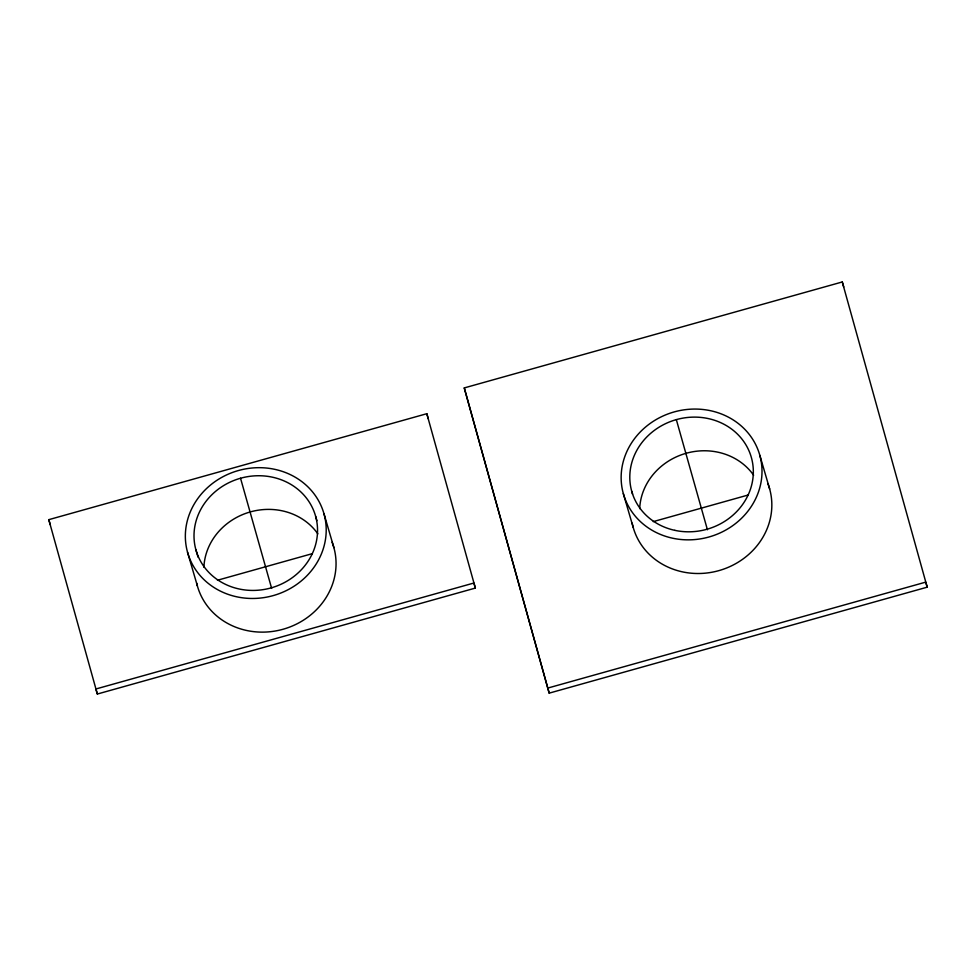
<?xml version="1.0" encoding="UTF-8"?>
<svg xmlns="http://www.w3.org/2000/svg" width="976" height="976" viewBox="0 0 976 976"><rect width="100%" height="100%" fill="white"/><g stroke="black" fill="none" stroke-linecap="round" stroke-linejoin="round"><path stroke-width="1.46" d="M842.276 281.966L927.2 587.174L549.183 693.143L464.259 387.923L842.276 281.966L843.752 287.005M426.817 413.702L475.361 588.077L97.344 694.034L48.8 519.659L426.817 413.702L428.293 418.753M217.453 580.244L312.332 553.648M653.237 521.623L748.128 495.027M547.707 688.092L925.724 582.135L927.2 587.174M759.828 455.328A70.882 64.904 -16.3 0 1 672.501 538.179A70.882 64.904 -16.3 0 1 642.391 429.867A70.882 64.904 -16.3 0 1 759.828 455.328L769.661 488.988M676.331 419.619L707.429 529.761M631.716 491.233L632.57 494.161M623.322 493.588L633.156 527.247M464.259 387.923L549.183 693.143M475.361 588.077L473.885 583.026L95.868 688.995L97.344 694.034M324.032 513.949A70.882 64.904 -16.3 0 1 236.704 596.8A70.882 64.904 -16.3 0 1 206.595 488.488A70.882 64.904 -16.3 0 1 324.032 513.949L333.877 547.609M315.626 516.304A62.159 56.913 -16.3 0 1 239.059 588.967A62.159 56.913 -16.3 0 1 212.646 493.978A62.159 56.913 -16.3 0 1 315.626 516.304L316.919 520.696M240.535 478.24L271.645 588.382M195.932 549.854L198.067 557.174M187.526 552.209L197.372 585.868M48.8 519.659L50.276 524.71M639.695 508.642A62.159 56.913 -16.3 0 1 685.384 453.498A62.159 56.913 -16.3 0 1 753.631 475.227M767.892 483.62A70.882 64.904 -16.3 0 1 719.544 570.435A70.882 64.904 -16.3 0 1 632.167 523.136M203.899 567.263A62.159 56.913 -16.3 0 1 249.6 512.119A62.159 56.913 -16.3 0 1 317.847 533.848M332.108 542.241A70.882 64.904 -16.3 0 1 284.492 628.837A70.882 64.904 -16.3 0 1 196.676 583.148M674.843 530.346A62.159 56.913 -16.3 0 0 751.422 457.683A62.159 56.913 -16.3 0 0 648.442 435.357A62.159 56.913 -16.3 0 0 674.843 530.346"/></g></svg>
